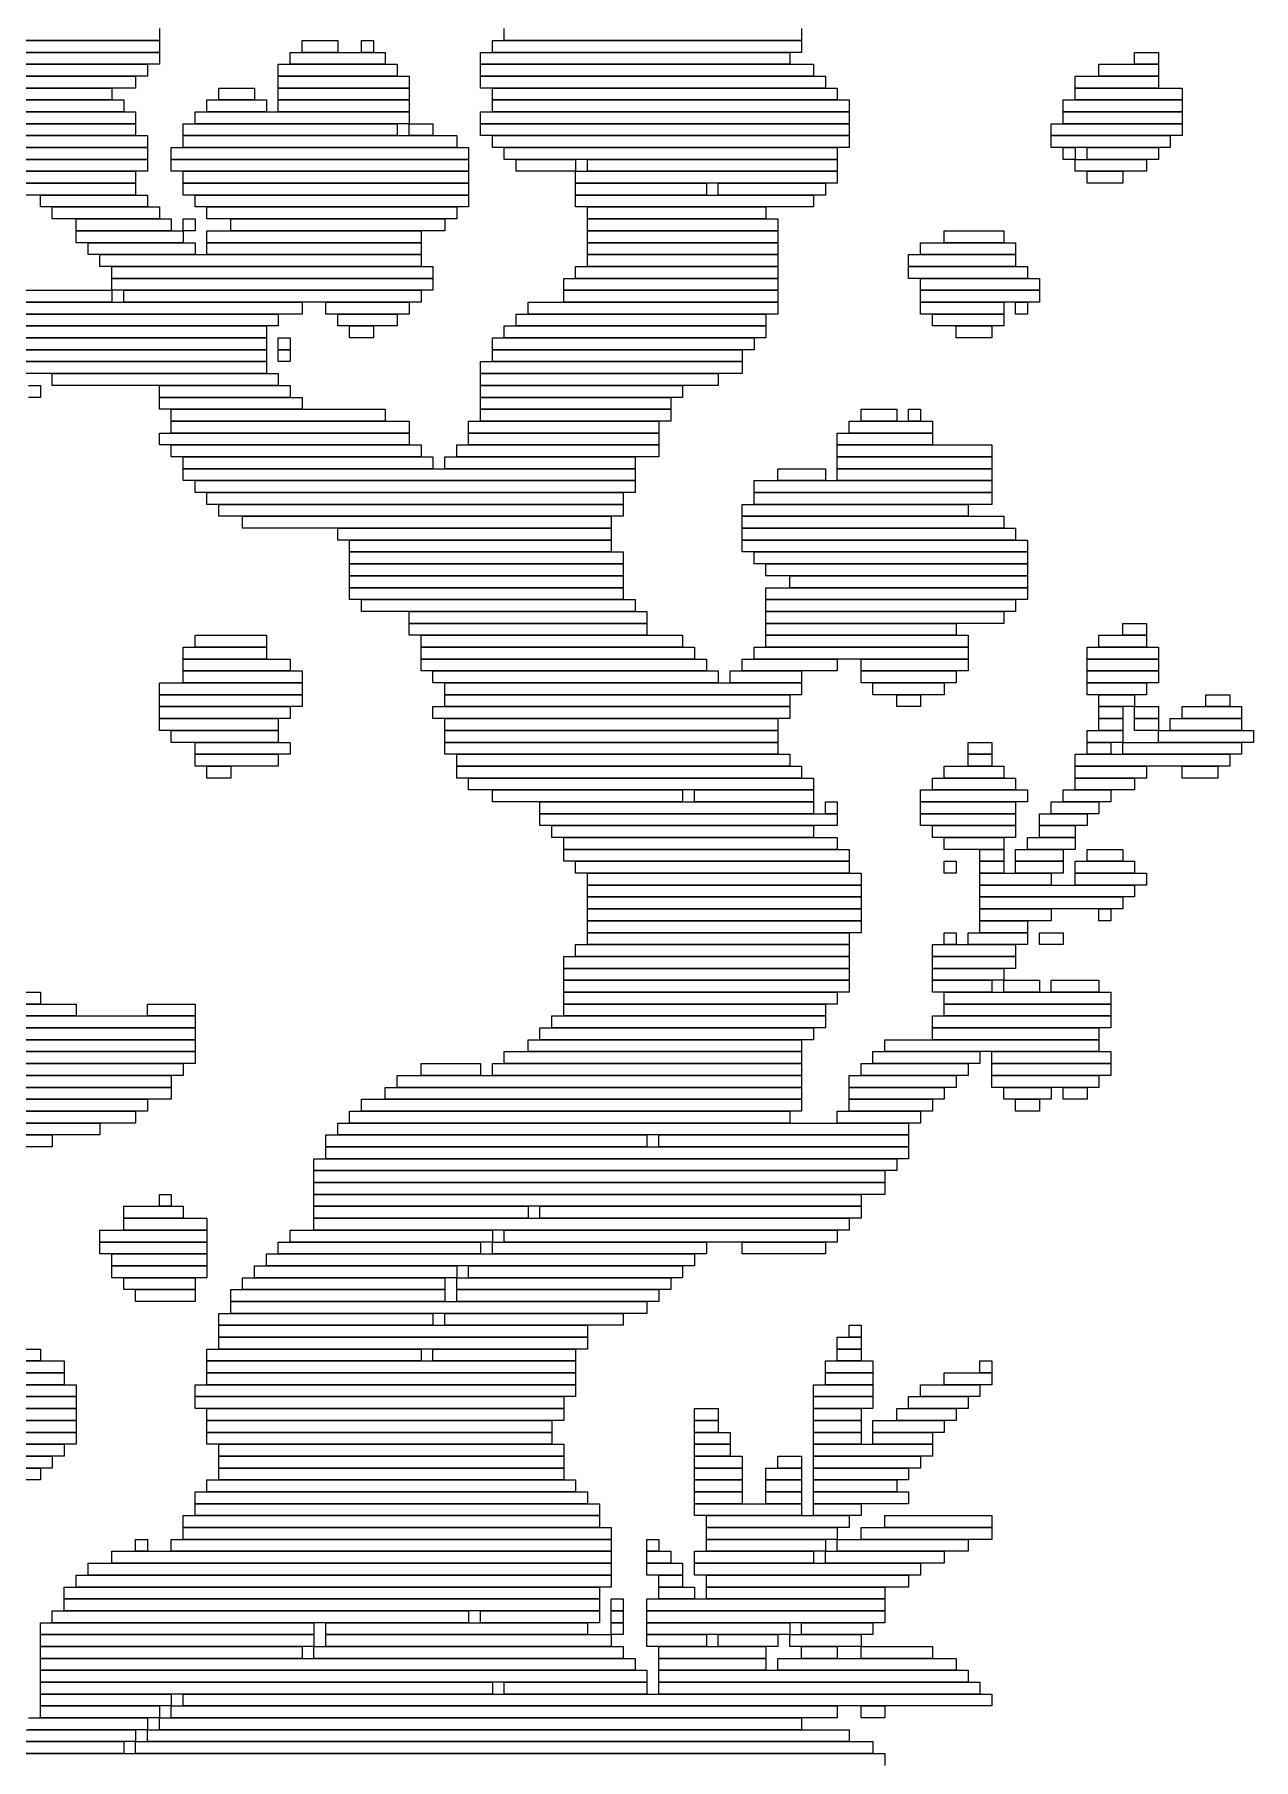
# Model space of a CAD drawing. Extents: x 39 to 985, y 65 to 958.
# Drawn here: x 882.5 to 985, y 657.5 to 802.5 of the extents above; entities that cross this region are included whole.
import ezdxf

# ---------------------------------------------------------------- set-up
doc = ezdxf.new("R2010")
doc.units = 0

msp = doc.modelspace()

# ---------------------------------------------------------------- linework, layer by layer
for p, q in [((866, 802), (893, 802)), ((893, 802), (870, 802)), ((893, 803), (893, 802)), ((893, 802), (893, 801)), ((905, 802), (908, 802)), ((905, 801), (905, 802)), ((908, 802), (908, 801)), ((910, 802), (911, 802)), ((910, 801), (910, 802)), ((911, 802), (911, 801)), ((921, 802), (947, 802)), ((921, 801), (921, 802)), ((922, 802), (922, 803)), ((947, 802), (922, 802)), ((947, 803), (947, 802)), ((947, 802), (947, 801)), ((864, 801), (893, 801)), ((893, 801), (866, 801)), ((893, 801), (893, 800)), ((904, 801), (912, 801)), ((904, 800), (904, 801)), ((908, 801), (905, 801)), ((911, 801), (910, 801)), ((912, 801), (912, 800)), ((920, 801), (946, 801)), ((920, 800), (920, 801)), ((947, 801), (921, 801)), ((946, 801), (946, 800)), ((975, 801), (977, 801)), ((975, 800), (975, 801)), ((977, 801), (977, 800)), ((863, 800), (892, 800)), ((892, 799), (863, 799)), ((863, 799), (891, 799)), ((893, 800), (864, 800)), ((891, 799), (891, 798)), ((892, 800), (892, 799)), ((903, 800), (913, 800)), ((903, 799), (903, 800)), ((913, 799), (903, 799)), ((903, 799), (914, 799)), ((903, 798), (903, 799)), ((912, 800), (904, 800)), ((913, 800), (913, 799)), ((914, 799), (914, 798)), ((946, 800), (920, 800)), ((920, 800), (948, 800)), ((920, 799), (920, 800)), ((948, 799), (920, 799)), ((920, 799), (949, 799)), ((920, 798), (920, 799)), ((948, 800), (948, 799)), ((949, 799), (949, 798)), ((970, 799), (977, 799)), ((970, 798), (970, 799)), ((972, 800), (977, 800)), ((972, 799), (972, 800)), ((977, 799), (972, 799)), ((977, 800), (975, 800)), ((977, 800), (977, 799)), ((977, 799), (977, 798)), ((891, 798), (863, 798)), ((863, 798), (889, 798)), ((889, 798), (889, 797)), ((898, 798), (901, 798)), ((898, 797), (898, 798)), ((901, 798), (901, 797)), ((914, 798), (903, 798)), ((903, 798), (914, 798)), ((903, 797), (903, 798)), ((914, 798), (914, 797)), ((949, 798), (920, 798)), ((921, 798), (950, 798)), ((921, 797), (921, 798)), ((950, 798), (950, 797)), ((977, 798), (970, 798)), ((970, 798), (979, 798)), ((970, 797), (970, 798)), ((979, 798), (979, 797)), ((889, 797), (863, 797)), ((863, 797), (890, 797)), ((890, 797), (890, 796)), ((897, 797), (902, 797)), ((897, 796), (897, 797)), ((901, 797), (898, 797)), ((902, 797), (902, 796)), ((914, 797), (903, 797)), ((903, 797), (914, 797)), ((903, 796), (903, 797)), ((914, 797), (914, 796)), ((950, 797), (921, 797)), ((921, 797), (951, 797)), ((921, 796), (921, 797)), ((951, 797), (951, 796)), ((969, 797), (979, 797)), ((969, 796), (969, 797)), ((979, 797), (970, 797)), ((979, 797), (979, 796)), ((890, 796), (863, 796)), ((863, 796), (891, 796)), ((891, 795), (863, 795)), ((863, 795), (891, 795)), ((891, 796), (891, 795)), ((891, 795), (891, 794)), ((895, 795), (913, 795)), ((895, 794), (895, 795)), ((896, 796), (914, 796)), ((896, 795), (896, 796)), ((914, 795), (896, 795)), ((902, 796), (897, 796)), ((914, 796), (903, 796)), ((913, 795), (913, 794)), ((914, 796), (914, 795)), ((914, 795), (916, 795)), ((914, 794), (914, 795)), ((916, 795), (916, 794)), ((920, 796), (951, 796)), ((920, 795), (920, 796)), ((951, 795), (920, 795)), ((920, 795), (951, 795)), ((920, 794), (920, 795)), ((951, 796), (921, 796)), ((951, 796), (951, 795)), ((951, 795), (951, 794)), ((968, 795), (979, 795)), ((968, 794), (968, 795)), ((979, 796), (969, 796)), ((969, 796), (979, 796)), ((969, 795), (969, 796)), ((979, 795), (969, 795)), ((979, 796), (979, 795)), ((979, 795), (979, 794)), ((862, 794), (892, 794)), ((891, 794), (863, 794)), ((892, 794), (892, 793)), ((913, 794), (895, 794)), ((895, 794), (918, 794)), ((895, 793), (895, 794)), ((916, 794), (914, 794)), ((918, 794), (918, 793)), ((951, 794), (920, 794)), ((921, 794), (951, 794)), ((921, 793), (921, 794)), ((951, 794), (951, 793)), ((979, 794), (968, 794)), ((968, 794), (978, 794)), ((968, 793), (968, 794)), ((978, 794), (978, 793)), ((892, 793), (862, 793)), ((863, 793), (892, 793)), ((892, 792), (863, 792)), ((864, 792), (892, 792)), ((892, 793), (892, 792)), ((892, 792), (892, 791)), ((894, 793), (919, 793)), ((894, 792), (894, 793)), ((919, 792), (894, 792)), ((894, 792), (919, 792)), ((894, 791), (894, 792)), ((918, 793), (895, 793)), ((919, 793), (919, 792)), ((919, 792), (919, 791)), ((951, 793), (921, 793)), ((922, 793), (950, 793)), ((922, 792), (922, 793)), ((950, 792), (922, 792)), ((923, 792), (928, 792)), ((923, 791), (923, 792)), ((928, 792), (928, 791)), ((929, 792), (950, 792)), ((929, 791), (929, 792)), ((950, 793), (950, 792)), ((950, 792), (950, 791)), ((978, 793), (968, 793)), ((969, 793), (970, 793)), ((969, 792), (969, 793)), ((970, 792), (969, 792)), ((970, 793), (970, 792)), ((970, 792), (976, 792)), ((970, 791), (970, 792)), ((971, 793), (977, 793)), ((971, 792), (971, 793)), ((977, 792), (971, 792)), ((976, 792), (976, 791)), ((977, 793), (977, 792)), ((892, 791), (864, 791)), ((872, 791), (891, 791)), ((891, 791), (891, 790)), ((919, 791), (894, 791)), ((895, 791), (919, 791)), ((895, 790), (895, 791)), ((919, 791), (919, 790)), ((928, 791), (923, 791)), ((928, 791), (950, 791)), ((928, 790), (928, 791)), ((950, 791), (929, 791)), ((950, 791), (950, 790)), ((976, 791), (970, 791)), ((971, 791), (974, 791)), ((971, 790), (971, 791)), ((974, 791), (974, 790)), ((871, 790), (891, 790)), ((891, 789), (871, 789)), ((891, 790), (872, 790)), ((883, 789), (892, 789)), ((883, 788), (883, 789)), ((891, 790), (891, 789)), ((892, 789), (892, 788)), ((919, 790), (895, 790)), ((895, 790), (919, 790)), ((895, 789), (895, 790)), ((919, 789), (895, 789)), ((896, 789), (919, 789)), ((896, 788), (896, 789)), ((919, 790), (919, 789)), ((919, 789), (919, 788)), ((950, 790), (928, 790)), ((928, 790), (939, 790)), ((928, 789), (928, 790)), ((939, 789), (928, 789)), ((928, 789), (948, 789)), ((928, 788), (928, 789)), ((939, 790), (939, 789)), ((940, 790), (949, 790)), ((940, 789), (940, 790)), ((949, 789), (940, 789)), ((948, 789), (948, 788)), ((949, 790), (949, 789)), ((974, 790), (971, 790)), ((892, 788), (883, 788)), ((884, 788), (893, 788)), ((884, 787), (884, 788)), ((893, 788), (893, 787)), ((919, 788), (896, 788)), ((897, 788), (918, 788)), ((897, 787), (897, 788)), ((918, 788), (918, 787)), ((948, 788), (928, 788)), ((929, 788), (944, 788)), ((929, 787), (929, 788)), ((944, 788), (944, 787)), ((893, 787), (884, 787)), ((886, 787), (894, 787)), ((886, 786), (886, 787)), ((894, 786), (886, 786)), ((886, 786), (895, 786)), ((886, 785), (886, 786)), ((894, 787), (894, 786)), ((895, 787), (896, 787)), ((895, 786), (895, 787)), ((896, 786), (895, 786)), ((895, 786), (895, 785)), ((896, 787), (896, 786)), ((918, 787), (897, 787)), ((897, 786), (915, 786)), ((897, 785), (897, 786)), ((899, 787), (917, 787)), ((899, 786), (899, 787)), ((917, 786), (899, 786)), ((915, 786), (915, 785)), ((917, 787), (917, 786)), ((944, 787), (929, 787)), ((929, 787), (945, 787)), ((929, 786), (929, 787)), ((945, 786), (929, 786)), ((929, 786), (945, 786)), ((929, 785), (929, 786)), ((945, 787), (945, 786)), ((945, 786), (945, 785)), ((959, 786), (964, 786)), ((959, 785), (959, 786)), ((964, 786), (964, 785)), ((895, 785), (886, 785)), ((887, 785), (896, 785)), ((887, 784), (887, 785)), ((896, 785), (896, 784)), ((915, 785), (897, 785)), ((897, 785), (915, 785)), ((897, 784), (897, 785)), ((915, 785), (915, 784)), ((945, 785), (929, 785)), ((929, 785), (945, 785)), ((929, 784), (929, 785)), ((945, 785), (945, 784)), ((957, 785), (965, 785)), ((957, 784), (957, 785)), ((964, 785), (959, 785)), ((965, 785), (965, 784)), ((896, 784), (887, 784)), ((888, 784), (915, 784)), ((888, 783), (888, 784)), ((915, 783), (888, 783)), ((889, 783), (916, 783)), ((889, 782), (889, 783)), ((915, 784), (897, 784)), ((915, 784), (915, 783)), ((916, 783), (916, 782)), ((928, 783), (945, 783)), ((928, 782), (928, 783)), ((945, 784), (929, 784)), ((929, 784), (945, 784)), ((929, 783), (929, 784)), ((945, 783), (929, 783)), ((945, 784), (945, 783)), ((945, 783), (945, 782)), ((956, 784), (965, 784)), ((956, 783), (956, 784)), ((965, 783), (956, 783)), ((956, 783), (966, 783)), ((956, 782), (956, 783)), ((965, 784), (957, 784)), ((965, 784), (965, 783)), ((966, 783), (966, 782)), ((916, 782), (889, 782)), ((889, 782), (916, 782)), ((889, 781), (889, 782)), ((916, 782), (916, 781)), ((927, 782), (945, 782)), ((927, 781), (927, 782)), ((945, 782), (928, 782)), ((945, 782), (945, 781)), ((966, 782), (956, 782)), ((957, 782), (967, 782)), ((957, 781), (957, 782)), ((967, 782), (967, 781)), ((881, 781), (889, 781)), ((916, 781), (889, 781)), ((889, 781), (889, 780)), ((890, 781), (915, 781)), ((890, 780), (890, 781)), ((915, 781), (915, 780)), ((945, 781), (927, 781)), ((927, 781), (945, 781)), ((927, 780), (927, 781)), ((945, 781), (945, 780)), ((967, 781), (957, 781)), ((957, 781), (967, 781)), ((957, 780), (957, 781)), ((967, 781), (967, 780)), ((868, 779), (903, 779)), ((880, 780), (905, 780)), ((905, 779), (880, 779)), ((889, 780), (881, 780)), ((915, 780), (890, 780)), ((903, 779), (903, 778)), ((905, 780), (905, 779)), ((907, 780), (914, 780)), ((907, 779), (907, 780)), ((914, 779), (907, 779)), ((908, 779), (913, 779)), ((908, 778), (908, 779)), ((913, 779), (913, 778)), ((914, 780), (914, 779)), ((923, 779), (944, 779)), ((923, 778), (923, 779)), ((924, 780), (945, 780)), ((924, 779), (924, 780)), ((945, 779), (924, 779)), ((945, 780), (927, 780)), ((944, 779), (944, 778)), ((945, 780), (945, 779)), ((967, 780), (957, 780)), ((957, 780), (964, 780)), ((957, 779), (957, 780)), ((964, 779), (957, 779)), ((958, 779), (964, 779)), ((958, 778), (958, 779)), ((964, 780), (964, 779)), ((964, 779), (964, 778)), ((965, 780), (966, 780)), ((965, 779), (965, 780)), ((966, 779), (965, 779)), ((966, 780), (966, 779)), ((903, 778), (868, 778)), ((868, 778), (902, 778)), ((902, 778), (902, 777)), ((913, 778), (908, 778)), ((909, 778), (911, 778)), ((909, 777), (909, 778)), ((911, 778), (911, 777)), ((922, 778), (944, 778)), ((922, 777), (922, 778)), ((944, 778), (923, 778)), ((944, 778), (944, 777)), ((964, 778), (958, 778)), ((960, 778), (963, 778)), ((960, 777), (960, 778)), ((963, 778), (963, 777)), ((832, 776), (902, 776)), ((902, 777), (868, 777)), ((869, 777), (902, 777)), ((902, 776), (869, 776)), ((902, 777), (902, 776)), ((902, 776), (902, 775)), ((903, 777), (904, 777)), ((903, 776), (903, 777)), ((904, 776), (903, 776)), ((903, 776), (904, 776)), ((903, 775), (903, 776)), ((904, 777), (904, 776)), ((904, 776), (904, 775)), ((911, 777), (909, 777)), ((921, 777), (943, 777)), ((921, 776), (921, 777)), ((943, 776), (921, 776)), ((921, 776), (942, 776)), ((921, 775), (921, 776)), ((944, 777), (922, 777)), ((942, 776), (942, 775)), ((943, 777), (943, 776)), ((963, 777), (960, 777)), ((902, 775), (832, 775)), ((857, 775), (902, 775)), ((902, 775), (902, 774)), ((904, 775), (903, 775)), ((920, 775), (942, 775)), ((920, 774), (920, 775)), ((942, 775), (921, 775)), ((942, 775), (942, 774)), ((902, 774), (857, 774)), ((882, 773), (883, 773)), ((883, 773), (883, 772)), ((884, 774), (903, 774)), ((884, 773), (884, 774)), ((903, 773), (884, 773)), ((893, 773), (904, 773)), ((893, 772), (893, 773)), ((903, 774), (903, 773)), ((904, 773), (904, 772)), ((942, 774), (920, 774)), ((920, 774), (940, 774)), ((920, 773), (920, 774)), ((940, 773), (920, 773)), ((920, 773), (937, 773)), ((920, 772), (920, 773)), ((937, 773), (937, 772)), ((940, 774), (940, 773)), ((883, 772), (882, 772)), ((904, 772), (893, 772)), ((893, 772), (905, 772)), ((893, 771), (893, 772)), ((905, 772), (905, 771)), ((937, 772), (920, 772)), ((920, 772), (936, 772)), ((920, 771), (920, 772)), ((936, 772), (936, 771)), ((905, 771), (893, 771)), ((894, 771), (912, 771)), ((894, 770), (894, 771)), ((912, 770), (894, 770)), ((894, 770), (914, 770)), ((894, 769), (894, 770)), ((912, 771), (912, 770)), ((914, 770), (914, 769)), ((919, 770), (935, 770)), ((919, 769), (919, 770)), ((936, 771), (920, 771)), ((920, 771), (936, 771)), ((920, 770), (920, 771)), ((936, 770), (920, 770)), ((935, 770), (935, 769)), ((936, 771), (936, 770)), ((951, 770), (958, 770)), ((951, 769), (951, 770)), ((952, 771), (955, 771)), ((952, 770), (952, 771)), ((955, 770), (952, 770)), ((955, 771), (955, 770)), ((956, 771), (957, 771)), ((956, 770), (956, 771)), ((957, 770), (956, 770)), ((957, 771), (957, 770)), ((958, 770), (958, 769)), ((893, 769), (914, 769)), ((893, 768), (893, 769)), ((914, 769), (894, 769)), ((914, 769), (914, 768)), ((935, 769), (919, 769)), ((919, 769), (935, 769)), ((919, 768), (919, 769)), ((935, 769), (935, 768)), ((950, 769), (958, 769)), ((950, 768), (950, 769)), ((958, 769), (951, 769)), ((958, 769), (958, 768)), ((914, 768), (893, 768)), ((894, 768), (915, 768)), ((894, 767), (894, 768)), ((915, 768), (915, 767)), ((918, 768), (935, 768)), ((918, 767), (918, 768)), ((935, 768), (919, 768)), ((935, 768), (935, 767)), ((958, 768), (950, 768)), ((950, 768), (963, 768)), ((950, 767), (950, 768)), ((963, 768), (963, 767)), ((915, 767), (894, 767)), ((895, 767), (916, 767)), ((895, 766), (895, 767)), ((916, 766), (895, 766)), ((895, 766), (933, 766)), ((895, 765), (895, 766)), ((916, 767), (916, 766)), ((917, 767), (933, 767)), ((917, 766), (917, 767)), ((933, 766), (917, 766)), ((935, 767), (918, 767)), ((933, 767), (933, 766)), ((933, 766), (933, 765)), ((945, 766), (949, 766)), ((945, 765), (945, 766)), ((949, 766), (949, 765)), ((963, 767), (950, 767)), ((950, 767), (963, 767)), ((950, 766), (950, 767)), ((963, 766), (950, 766)), ((950, 766), (963, 766)), ((950, 765), (950, 766)), ((963, 767), (963, 766)), ((963, 766), (963, 765)), ((933, 765), (895, 765)), ((896, 765), (933, 765)), ((896, 764), (896, 765)), ((933, 765), (933, 764)), ((943, 765), (963, 765)), ((943, 764), (943, 765)), ((949, 765), (945, 765)), ((963, 765), (950, 765)), ((963, 765), (963, 764)), ((933, 764), (896, 764)), ((897, 764), (932, 764)), ((897, 763), (897, 764)), ((932, 763), (897, 763)), ((898, 763), (932, 763)), ((898, 762), (898, 763)), ((932, 764), (932, 763)), ((932, 763), (932, 762)), ((942, 763), (961, 763)), ((942, 762), (942, 763)), ((963, 764), (943, 764)), ((943, 764), (963, 764)), ((943, 763), (943, 764)), ((963, 763), (943, 763)), ((961, 763), (961, 762)), ((963, 764), (963, 763)), ((932, 762), (898, 762)), ((900, 762), (931, 762)), ((900, 761), (900, 762)), ((931, 762), (931, 761)), ((961, 762), (942, 762)), ((942, 762), (964, 762)), ((942, 761), (942, 762)), ((964, 762), (964, 761)), ((931, 761), (900, 761)), ((908, 761), (931, 761)), ((908, 760), (908, 761)), ((931, 760), (908, 760)), ((909, 760), (931, 760)), ((909, 759), (909, 760)), ((931, 761), (931, 760)), ((931, 760), (931, 759)), ((964, 761), (942, 761)), ((942, 761), (965, 761)), ((942, 760), (942, 761)), ((965, 760), (942, 760)), ((942, 760), (966, 760)), ((942, 759), (942, 760)), ((965, 761), (965, 760)), ((966, 760), (966, 759)), ((931, 759), (909, 759)), ((909, 759), (932, 759)), ((909, 758), (909, 759)), ((932, 759), (932, 758)), ((966, 759), (942, 759)), ((943, 759), (966, 759)), ((943, 758), (943, 759)), ((966, 759), (966, 758)), ((932, 758), (909, 758)), ((909, 758), (932, 758)), ((909, 757), (909, 758)), ((932, 757), (909, 757)), ((909, 757), (932, 757)), ((909, 756), (909, 757)), ((932, 758), (932, 757)), ((932, 757), (932, 756)), ((966, 758), (943, 758)), ((944, 758), (966, 758)), ((944, 757), (944, 758)), ((966, 757), (944, 757)), ((946, 757), (966, 757)), ((946, 756), (946, 757)), ((966, 758), (966, 757)), ((966, 757), (966, 756)), ((932, 756), (909, 756)), ((909, 756), (932, 756)), ((909, 755), (909, 756)), ((932, 756), (932, 755)), ((944, 756), (966, 756)), ((944, 755), (944, 756)), ((966, 756), (946, 756)), ((966, 756), (966, 755)), ((932, 755), (909, 755)), ((910, 755), (933, 755)), ((910, 754), (910, 755)), ((933, 754), (910, 754)), ((914, 754), (934, 754)), ((914, 753), (914, 754)), ((933, 755), (933, 754)), ((934, 754), (934, 753)), ((966, 755), (944, 755)), ((944, 755), (965, 755)), ((944, 754), (944, 755)), ((965, 754), (944, 754)), ((944, 754), (964, 754)), ((944, 753), (944, 754)), ((964, 754), (964, 753)), ((965, 755), (965, 754)), ((934, 753), (914, 753)), ((914, 753), (934, 753)), ((914, 752), (914, 753)), ((934, 753), (934, 752)), ((964, 753), (944, 753)), ((944, 753), (960, 753)), ((944, 752), (944, 753)), ((960, 753), (960, 752)), ((974, 753), (976, 753)), ((974, 752), (974, 753)), ((976, 753), (976, 752)), ((896, 752), (902, 752)), ((896, 751), (896, 752)), ((902, 752), (902, 751)), ((934, 752), (914, 752)), ((915, 752), (937, 752)), ((915, 751), (915, 752)), ((937, 752), (937, 751)), ((960, 752), (944, 752)), ((944, 752), (961, 752)), ((944, 751), (944, 752)), ((961, 752), (961, 751)), ((972, 752), (976, 752)), ((972, 751), (972, 752)), ((976, 752), (974, 752)), ((976, 752), (976, 751)), ((895, 751), (902, 751)), ((895, 750), (895, 751)), ((902, 750), (895, 750)), ((895, 750), (904, 750)), ((895, 749), (895, 750)), ((902, 751), (896, 751)), ((902, 751), (902, 750)), ((904, 750), (904, 749)), ((937, 751), (915, 751)), ((915, 751), (938, 751)), ((915, 750), (915, 751)), ((938, 750), (915, 750)), ((915, 750), (939, 750)), ((915, 749), (915, 750)), ((938, 751), (938, 750)), ((939, 750), (939, 749)), ((942, 750), (950, 750)), ((942, 749), (942, 750)), ((943, 751), (961, 751)), ((943, 750), (943, 751)), ((961, 750), (943, 750)), ((961, 751), (944, 751)), ((950, 750), (950, 749)), ((952, 750), (961, 750)), ((952, 749), (952, 750)), ((961, 751), (961, 750)), ((961, 750), (961, 749)), ((971, 751), (977, 751)), ((971, 750), (971, 751)), ((977, 750), (971, 750)), ((971, 750), (977, 750)), ((971, 749), (971, 750)), ((976, 751), (972, 751)), ((977, 751), (977, 750)), ((977, 750), (977, 749)), ((904, 749), (895, 749)), ((895, 749), (905, 749)), ((895, 748), (895, 749)), ((905, 749), (905, 748)), ((939, 749), (915, 749)), ((916, 749), (940, 749)), ((916, 748), (916, 749)), ((940, 749), (940, 748)), ((941, 749), (947, 749)), ((941, 748), (941, 749)), ((950, 749), (942, 749)), ((947, 749), (947, 748)), ((961, 749), (952, 749)), ((952, 749), (960, 749)), ((952, 748), (952, 749)), ((960, 749), (960, 748)), ((977, 749), (971, 749)), ((971, 749), (977, 749)), ((971, 748), (971, 749)), ((977, 749), (977, 748)), ((893, 748), (905, 748)), ((893, 747), (893, 748)), ((905, 747), (893, 747)), ((893, 747), (905, 747)), ((893, 746), (893, 747)), ((905, 748), (895, 748)), ((905, 748), (905, 747)), ((905, 747), (905, 746)), ((940, 748), (916, 748)), ((917, 748), (947, 748)), ((917, 747), (917, 748)), ((947, 747), (917, 747)), ((917, 747), (946, 747)), ((917, 746), (917, 747)), ((947, 748), (941, 748)), ((946, 747), (946, 746)), ((947, 748), (947, 747)), ((960, 748), (952, 748)), ((953, 748), (959, 748)), ((953, 747), (953, 748)), ((959, 747), (953, 747)), ((955, 747), (957, 747)), ((955, 746), (955, 747)), ((957, 747), (957, 746)), ((959, 748), (959, 747)), ((977, 748), (971, 748)), ((971, 748), (976, 748)), ((971, 747), (971, 748)), ((976, 747), (971, 747)), ((972, 747), (975, 747)), ((972, 746), (972, 747)), ((975, 747), (975, 746)), ((976, 748), (976, 747)), ((981, 747), (983, 747)), ((981, 746), (981, 747)), ((983, 747), (983, 746)), ((905, 746), (893, 746)), ((893, 746), (904, 746)), ((893, 745), (893, 746)), ((904, 746), (904, 745)), ((916, 746), (946, 746)), ((916, 745), (916, 746)), ((946, 746), (917, 746)), ((946, 746), (946, 745)), ((957, 746), (955, 746)), ((975, 746), (972, 746)), ((972, 746), (974, 746)), ((972, 745), (972, 746)), ((974, 746), (974, 745)), ((975, 746), (977, 746)), ((975, 745), (975, 746)), ((977, 746), (977, 745)), ((979, 746), (984, 746)), ((979, 745), (979, 746)), ((983, 746), (981, 746)), ((984, 746), (984, 745)), ((904, 745), (893, 745)), ((893, 745), (903, 745)), ((893, 744), (893, 745)), ((903, 744), (893, 744)), ((894, 744), (903, 744)), ((894, 743), (894, 744)), ((903, 745), (903, 744)), ((903, 744), (903, 743)), ((946, 745), (916, 745)), ((917, 745), (945, 745)), ((917, 744), (917, 745)), ((945, 744), (917, 744)), ((917, 744), (945, 744)), ((917, 743), (917, 744)), ((945, 745), (945, 744)), ((945, 744), (945, 743)), ((971, 744), (974, 744)), ((971, 743), (971, 744)), ((974, 745), (972, 745)), ((972, 745), (974, 745)), ((972, 744), (972, 745)), ((974, 744), (972, 744)), ((974, 745), (974, 744)), ((974, 744), (974, 743)), ((977, 745), (975, 745)), ((975, 745), (977, 745)), ((975, 744), (975, 745)), ((977, 744), (975, 744)), ((977, 745), (977, 744)), ((977, 744), (985, 744)), ((977, 743), (977, 744)), ((978, 745), (984, 745)), ((978, 744), (978, 745)), ((984, 744), (978, 744)), ((984, 745), (979, 745)), ((984, 745), (984, 744)), ((985, 744), (985, 743)), ((903, 743), (894, 743)), ((896, 743), (904, 743)), ((896, 742), (896, 743)), ((904, 743), (904, 742)), ((945, 743), (917, 743)), ((917, 743), (945, 743)), ((917, 742), (917, 743)), ((945, 743), (945, 742)), ((961, 743), (963, 743)), ((961, 742), (961, 743)), ((963, 743), (963, 742)), ((974, 743), (971, 743)), ((971, 743), (973, 743)), ((971, 742), (971, 743)), ((973, 743), (973, 742)), ((974, 743), (984, 743)), ((974, 742), (974, 743)), ((985, 743), (977, 743)), ((984, 743), (984, 742)), ((904, 742), (896, 742)), ((896, 742), (903, 742)), ((896, 741), (896, 742)), ((903, 741), (896, 741)), ((897, 741), (899, 741)), ((897, 740), (897, 741)), ((899, 741), (899, 740)), ((903, 742), (903, 741)), ((945, 742), (917, 742)), ((918, 742), (946, 742)), ((918, 741), (918, 742)), ((946, 741), (918, 741)), ((918, 741), (947, 741)), ((918, 740), (918, 741)), ((946, 742), (946, 741)), ((947, 741), (947, 740)), ((959, 741), (964, 741)), ((959, 740), (959, 741)), ((963, 742), (961, 742)), ((961, 742), (963, 742)), ((961, 741), (961, 742)), ((963, 741), (961, 741)), ((963, 742), (963, 741)), ((964, 741), (964, 740)), ((970, 742), (983, 742)), ((970, 741), (970, 742)), ((983, 741), (970, 741)), ((970, 741), (976, 741)), ((970, 740), (970, 741)), ((973, 742), (971, 742)), ((984, 742), (974, 742)), ((976, 741), (976, 740)), ((979, 741), (982, 741)), ((979, 740), (979, 741)), ((982, 741), (982, 740)), ((983, 742), (983, 741)), ((899, 740), (897, 740)), ((947, 740), (918, 740)), ((919, 740), (948, 740)), ((919, 739), (919, 740)), ((948, 740), (948, 739)), ((958, 740), (965, 740)), ((958, 739), (958, 740)), ((964, 740), (959, 740)), ((965, 740), (965, 739)), ((976, 740), (970, 740)), ((970, 740), (975, 740)), ((970, 739), (970, 740)), ((975, 740), (975, 739)), ((982, 740), (979, 740)), ((948, 739), (919, 739)), ((921, 739), (937, 739)), ((921, 738), (921, 739)), ((937, 739), (937, 738)), ((938, 739), (948, 739)), ((938, 738), (938, 739)), ((948, 739), (948, 738)), ((957, 739), (966, 739)), ((957, 738), (957, 739)), ((965, 739), (958, 739)), ((966, 739), (966, 738)), ((969, 739), (973, 739)), ((969, 738), (969, 739)), ((975, 739), (970, 739)), ((973, 739), (973, 738)), ((937, 738), (921, 738)), ((925, 738), (948, 738)), ((925, 737), (925, 738)), ((948, 737), (925, 737)), ((925, 737), (950, 737)), ((925, 736), (925, 737)), ((948, 738), (938, 738)), ((948, 738), (948, 737)), ((949, 738), (950, 738)), ((949, 737), (949, 738)), ((950, 737), (949, 737)), ((950, 738), (950, 737)), ((950, 737), (950, 736)), ((966, 738), (957, 738)), ((957, 738), (965, 738)), ((957, 737), (957, 738)), ((965, 737), (957, 737)), ((957, 737), (965, 737)), ((957, 736), (957, 737)), ((965, 738), (965, 737)), ((965, 737), (965, 736)), ((967, 737), (971, 737)), ((967, 736), (967, 737)), ((968, 738), (972, 738)), ((968, 737), (968, 738)), ((972, 737), (968, 737)), ((973, 738), (969, 738)), ((971, 737), (971, 736)), ((972, 738), (972, 737)), ((950, 736), (925, 736)), ((926, 736), (948, 736)), ((926, 735), (926, 736)), ((948, 736), (948, 735)), ((965, 736), (957, 736)), ((958, 736), (965, 736)), ((958, 735), (958, 736)), ((965, 736), (965, 735)), ((971, 736), (967, 736)), ((967, 736), (970, 736)), ((967, 735), (967, 736)), ((970, 736), (970, 735)), ((948, 735), (926, 735)), ((927, 735), (950, 735)), ((927, 734), (927, 735)), ((950, 734), (927, 734)), ((927, 734), (951, 734)), ((927, 733), (927, 734)), ((950, 735), (950, 734)), ((951, 734), (951, 733)), ((965, 735), (958, 735)), ((959, 735), (964, 735)), ((959, 734), (959, 735)), ((964, 734), (959, 734)), ((962, 734), (964, 734)), ((962, 733), (962, 734)), ((964, 735), (964, 734)), ((964, 734), (964, 733)), ((965, 734), (969, 734)), ((965, 733), (965, 734)), ((966, 735), (970, 735)), ((966, 734), (966, 735)), ((970, 734), (966, 734)), ((970, 735), (967, 735)), ((969, 734), (969, 733)), ((970, 735), (970, 734)), ((971, 734), (974, 734)), ((971, 733), (971, 734)), ((974, 734), (974, 733)), ((951, 733), (927, 733)), ((928, 733), (951, 733)), ((928, 732), (928, 733)), ((951, 733), (951, 732)), ((959, 733), (960, 733)), ((959, 732), (959, 733)), ((960, 733), (960, 732)), ((964, 733), (962, 733)), ((962, 733), (964, 733)), ((962, 732), (962, 733)), ((964, 733), (964, 732)), ((969, 733), (965, 733)), ((965, 733), (969, 733)), ((965, 732), (965, 733)), ((969, 733), (969, 732)), ((970, 733), (975, 733)), ((970, 732), (970, 733)), ((974, 733), (971, 733)), ((975, 733), (975, 732)), ((951, 732), (928, 732)), ((929, 732), (952, 732)), ((929, 731), (929, 732)), ((952, 731), (929, 731)), ((929, 731), (952, 731)), ((929, 730), (929, 731)), ((952, 732), (952, 731)), ((952, 731), (952, 730)), ((960, 732), (959, 732)), ((964, 732), (962, 732)), ((962, 732), (968, 732)), ((962, 731), (962, 732)), ((968, 731), (962, 731)), ((962, 731), (975, 731)), ((962, 730), (962, 731)), ((969, 732), (965, 732)), ((968, 732), (968, 731)), ((975, 732), (970, 732)), ((970, 732), (976, 732)), ((970, 731), (970, 732)), ((976, 731), (970, 731)), ((975, 731), (975, 730)), ((976, 732), (976, 731)), ((952, 730), (929, 730)), ((929, 730), (952, 730)), ((929, 729), (929, 730)), ((952, 730), (952, 729)), ((975, 730), (962, 730)), ((962, 730), (974, 730)), ((962, 729), (962, 730)), ((974, 730), (974, 729)), ((952, 729), (929, 729)), ((929, 729), (952, 729)), ((929, 728), (929, 729)), ((952, 728), (929, 728)), ((929, 728), (952, 728)), ((929, 727), (929, 728)), ((952, 729), (952, 728)), ((952, 728), (952, 727)), ((974, 729), (962, 729)), ((962, 729), (968, 729)), ((962, 728), (962, 729)), ((968, 728), (962, 728)), ((962, 728), (966, 728)), ((962, 727), (962, 728)), ((966, 728), (966, 727)), ((968, 729), (968, 728)), ((972, 729), (973, 729)), ((972, 728), (972, 729)), ((973, 728), (972, 728)), ((973, 729), (973, 728)), ((952, 727), (929, 727)), ((929, 727), (951, 727)), ((929, 726), (929, 727)), ((951, 727), (951, 726)), ((959, 727), (960, 727)), ((959, 726), (959, 727)), ((960, 727), (960, 726)), ((961, 727), (966, 727)), ((961, 726), (961, 727)), ((966, 727), (962, 727)), ((966, 727), (966, 726)), ((967, 727), (969, 727)), ((967, 726), (967, 727)), ((969, 727), (969, 726)), ((927, 725), (951, 725)), ((927, 724), (927, 725)), ((928, 726), (951, 726)), ((928, 725), (928, 726)), ((951, 725), (928, 725)), ((951, 726), (929, 726)), ((951, 726), (951, 725)), ((951, 725), (951, 724)), ((958, 726), (965, 726)), ((958, 725), (958, 726)), ((965, 725), (958, 725)), ((958, 725), (965, 725)), ((958, 724), (958, 725)), ((960, 726), (959, 726)), ((966, 726), (961, 726)), ((965, 726), (965, 725)), ((965, 725), (965, 724)), ((969, 726), (967, 726)), ((951, 724), (927, 724)), ((927, 724), (951, 724)), ((927, 723), (927, 724)), ((951, 724), (951, 723)), ((965, 724), (958, 724)), ((958, 724), (964, 724)), ((958, 723), (958, 724)), ((964, 724), (964, 723)), ((951, 723), (927, 723)), ((927, 723), (951, 723)), ((927, 722), (927, 723)), ((951, 723), (951, 722)), ((964, 723), (958, 723)), ((958, 723), (963, 723)), ((958, 722), (958, 723)), ((963, 723), (963, 722)), ((964, 723), (967, 723)), ((964, 722), (964, 723)), ((967, 723), (967, 722)), ((968, 723), (972, 723)), ((968, 722), (968, 723)), ((972, 723), (972, 722)), ((844, 721), (886, 721)), ((846, 722), (883, 722)), ((883, 721), (846, 721)), ((883, 722), (883, 721)), ((886, 721), (886, 720)), ((892, 721), (896, 721)), ((892, 720), (892, 721)), ((896, 721), (896, 720)), ((951, 722), (927, 722)), ((927, 722), (950, 722)), ((927, 721), (927, 722)), ((950, 721), (927, 721)), ((927, 721), (949, 721)), ((927, 720), (927, 721)), ((949, 721), (949, 720)), ((950, 722), (950, 721)), ((963, 722), (958, 722)), ((959, 722), (973, 722)), ((959, 721), (959, 722)), ((973, 721), (959, 721)), ((959, 721), (973, 721)), ((959, 720), (959, 721)), ((967, 722), (964, 722)), ((972, 722), (968, 722)), ((973, 722), (973, 721)), ((973, 721), (973, 720)), ((839, 720), (896, 720)), ((886, 720), (844, 720)), ((896, 720), (892, 720)), ((896, 720), (896, 719)), ((926, 720), (949, 720)), ((926, 719), (926, 720)), ((949, 720), (927, 720)), ((949, 720), (949, 719)), ((958, 720), (973, 720)), ((958, 719), (958, 720)), ((973, 720), (959, 720)), ((973, 720), (973, 719)), ((832, 719), (896, 719)), ((896, 718), (832, 718)), ((833, 718), (896, 718)), ((896, 719), (839, 719)), ((896, 719), (896, 718)), ((896, 718), (896, 717)), ((924, 718), (947, 718)), ((924, 717), (924, 718)), ((925, 719), (948, 719)), ((925, 718), (925, 719)), ((948, 718), (925, 718)), ((949, 719), (926, 719)), ((947, 718), (947, 717)), ((948, 719), (948, 718)), ((954, 718), (972, 718)), ((954, 717), (954, 718)), ((973, 719), (958, 719)), ((958, 719), (972, 719)), ((958, 718), (958, 719)), ((972, 718), (958, 718)), ((972, 719), (972, 718)), ((972, 718), (972, 717)), ((896, 717), (833, 717)), ((833, 717), (896, 717)), ((896, 717), (896, 716)), ((922, 717), (947, 717)), ((922, 716), (922, 717)), ((947, 717), (924, 717)), ((947, 717), (947, 716)), ((953, 717), (962, 717)), ((953, 716), (953, 717)), ((972, 717), (954, 717)), ((962, 717), (962, 716)), ((963, 717), (973, 717)), ((963, 716), (963, 717)), ((973, 717), (973, 716)), ((896, 716), (833, 716)), ((833, 716), (895, 716)), ((895, 715), (833, 715)), ((834, 715), (894, 715)), ((894, 715), (894, 714)), ((895, 716), (895, 715)), ((913, 715), (947, 715)), ((913, 714), (913, 715)), ((915, 716), (920, 716)), ((915, 715), (915, 716)), ((920, 715), (915, 715)), ((920, 716), (920, 715)), ((921, 716), (947, 716)), ((921, 715), (921, 716)), ((947, 715), (921, 715)), ((947, 716), (922, 716)), ((947, 716), (947, 715)), ((947, 715), (947, 714)), ((951, 715), (960, 715)), ((951, 714), (951, 715)), ((952, 716), (961, 716)), ((952, 715), (952, 716)), ((961, 715), (952, 715)), ((962, 716), (953, 716)), ((960, 715), (960, 714)), ((961, 716), (961, 715)), ((973, 716), (963, 716)), ((963, 716), (973, 716)), ((963, 715), (963, 716)), ((973, 715), (963, 715)), ((963, 715), (972, 715)), ((963, 714), (963, 715)), ((972, 715), (972, 714)), ((973, 716), (973, 715)), ((894, 714), (834, 714)), ((835, 714), (894, 714)), ((894, 714), (894, 713)), ((912, 714), (947, 714)), ((912, 713), (912, 714)), ((947, 714), (913, 714)), ((947, 714), (947, 713)), ((960, 714), (951, 714)), ((951, 714), (959, 714)), ((951, 713), (951, 714)), ((959, 714), (959, 713)), ((972, 714), (963, 714)), ((964, 714), (968, 714)), ((964, 713), (964, 714)), ((968, 714), (968, 713)), ((969, 714), (971, 714)), ((969, 713), (969, 714)), ((971, 714), (971, 713)), ((894, 713), (835, 713)), ((836, 713), (892, 713)), ((892, 712), (836, 712)), ((837, 712), (891, 712)), ((891, 712), (891, 711)), ((892, 713), (892, 712)), ((909, 712), (946, 712)), ((909, 711), (909, 712)), ((910, 713), (947, 713)), ((910, 712), (910, 713)), ((947, 712), (910, 712)), ((947, 713), (912, 713)), ((946, 712), (946, 711)), ((947, 713), (947, 712)), ((950, 712), (957, 712)), ((950, 711), (950, 712)), ((959, 713), (951, 713)), ((951, 713), (958, 713)), ((951, 712), (951, 713)), ((958, 712), (951, 712)), ((957, 712), (957, 711)), ((958, 713), (958, 712)), ((968, 713), (964, 713)), ((965, 713), (967, 713)), ((965, 712), (965, 713)), ((967, 712), (965, 712)), ((967, 713), (967, 712)), ((971, 713), (969, 713)), ((891, 711), (837, 711)), ((839, 711), (888, 711)), ((888, 711), (888, 710)), ((908, 711), (956, 711)), ((908, 710), (908, 711)), ((946, 711), (909, 711)), ((957, 711), (950, 711)), ((956, 711), (956, 710)), ((888, 710), (839, 710)), ((844, 710), (884, 710)), ((884, 710), (884, 709)), ((907, 710), (934, 710)), ((907, 709), (907, 710)), ((956, 710), (908, 710)), ((934, 710), (934, 709)), ((935, 710), (956, 710)), ((935, 709), (935, 710)), ((956, 710), (956, 709)), ((884, 709), (844, 709)), ((906, 708), (955, 708)), ((906, 707), (906, 708)), ((934, 709), (907, 709)), ((907, 709), (956, 709)), ((907, 708), (907, 709)), ((956, 708), (907, 708)), ((956, 709), (935, 709)), ((955, 708), (955, 707)), ((956, 709), (956, 708)), ((955, 707), (906, 707)), ((906, 707), (954, 707)), ((906, 706), (906, 707)), ((954, 707), (954, 706)), ((893, 705), (894, 705)), ((893, 704), (893, 705)), ((894, 705), (894, 704)), ((954, 706), (906, 706)), ((906, 706), (954, 706)), ((906, 705), (906, 706)), ((954, 705), (906, 705)), ((906, 705), (952, 705)), ((906, 704), (906, 705)), ((952, 705), (952, 704)), ((954, 706), (954, 705)), ((890, 704), (895, 704)), ((890, 703), (890, 704)), ((894, 704), (893, 704)), ((895, 704), (895, 703)), ((952, 704), (906, 704)), ((906, 704), (924, 704)), ((906, 703), (906, 704)), ((924, 704), (924, 703)), ((925, 704), (952, 704)), ((925, 703), (925, 704)), ((952, 704), (952, 703)), ((888, 702), (897, 702)), ((888, 701), (888, 702)), ((895, 703), (890, 703)), ((890, 703), (897, 703)), ((890, 702), (890, 703)), ((897, 702), (890, 702)), ((897, 703), (897, 702)), ((897, 702), (897, 701)), ((904, 702), (921, 702)), ((904, 701), (904, 702)), ((924, 703), (906, 703)), ((906, 703), (951, 703)), ((906, 702), (906, 703)), ((951, 702), (906, 702)), ((921, 702), (921, 701)), ((922, 702), (950, 702)), ((922, 701), (922, 702)), ((952, 703), (925, 703)), ((950, 702), (950, 701)), ((951, 703), (951, 702)), ((897, 701), (888, 701)), ((888, 701), (897, 701)), ((888, 700), (888, 701)), ((897, 701), (897, 700)), ((903, 701), (920, 701)), ((903, 700), (903, 701)), ((921, 701), (904, 701)), ((920, 701), (920, 700)), ((921, 701), (939, 701)), ((921, 700), (921, 701)), ((950, 701), (922, 701)), ((939, 701), (939, 700)), ((942, 701), (949, 701)), ((942, 700), (942, 701)), ((949, 701), (949, 700)), ((897, 700), (888, 700)), ((889, 700), (897, 700)), ((889, 699), (889, 700)), ((897, 699), (889, 699)), ((889, 699), (897, 699)), ((889, 698), (889, 699)), ((897, 700), (897, 699)), ((897, 699), (897, 698)), ((901, 699), (918, 699)), ((901, 698), (901, 699)), ((902, 700), (938, 700)), ((902, 699), (902, 700)), ((938, 699), (902, 699)), ((920, 700), (903, 700)), ((918, 699), (918, 698)), ((919, 699), (937, 699)), ((919, 698), (919, 699)), ((939, 700), (921, 700)), ((937, 699), (937, 698)), ((938, 700), (938, 699)), ((949, 700), (942, 700)), ((897, 698), (889, 698)), ((890, 698), (896, 698)), ((890, 697), (890, 698)), ((896, 698), (896, 697)), ((900, 698), (917, 698)), ((900, 697), (900, 698)), ((918, 698), (901, 698)), ((917, 698), (917, 697)), ((918, 698), (936, 698)), ((918, 697), (918, 698)), ((937, 698), (919, 698)), ((936, 698), (936, 697)), ((896, 697), (890, 697)), ((891, 697), (896, 697)), ((891, 696), (891, 697)), ((896, 696), (891, 696)), ((896, 697), (896, 696)), ((899, 697), (917, 697)), ((899, 696), (899, 697)), ((917, 696), (899, 696)), ((899, 696), (934, 696)), ((899, 695), (899, 696)), ((917, 697), (900, 697)), ((917, 697), (917, 696)), ((936, 697), (918, 697)), ((918, 697), (935, 697)), ((918, 696), (918, 697)), ((935, 696), (918, 696)), ((934, 696), (934, 695)), ((935, 697), (935, 696)), ((898, 695), (916, 695)), ((898, 694), (898, 695)), ((934, 695), (899, 695)), ((916, 695), (916, 694)), ((917, 695), (932, 695)), ((917, 694), (917, 695)), ((932, 695), (932, 694)), ((916, 694), (898, 694)), ((898, 694), (929, 694)), ((898, 693), (898, 694)), ((932, 694), (917, 694)), ((929, 694), (929, 693)), ((951, 694), (952, 694)), ((951, 693), (951, 694)), ((952, 694), (952, 693)), ((844, 692), (883, 692)), ((883, 692), (883, 691)), ((897, 692), (915, 692)), ((897, 691), (897, 692)), ((929, 693), (898, 693)), ((898, 693), (929, 693)), ((898, 692), (898, 693)), ((929, 692), (898, 692)), ((915, 692), (915, 691)), ((916, 692), (928, 692)), ((916, 691), (916, 692)), ((928, 692), (928, 691)), ((929, 693), (929, 692)), ((950, 693), (952, 693)), ((950, 692), (950, 693)), ((952, 692), (950, 692)), ((950, 692), (952, 692)), ((950, 691), (950, 692)), ((952, 693), (951, 693)), ((952, 693), (952, 692)), ((952, 692), (952, 691)), ((843, 691), (885, 691)), ((883, 691), (844, 691)), ((885, 691), (885, 690)), ((915, 691), (897, 691)), ((897, 691), (928, 691)), ((897, 690), (897, 691)), ((928, 691), (916, 691)), ((928, 691), (928, 690)), ((949, 691), (953, 691)), ((949, 690), (949, 691)), ((952, 691), (950, 691)), ((953, 691), (953, 690)), ((962, 691), (963, 691)), ((962, 690), (962, 691)), ((963, 691), (963, 690)), ((885, 690), (843, 690)), ((843, 690), (885, 690)), ((885, 689), (843, 689)), ((843, 689), (886, 689)), ((885, 690), (885, 689)), ((886, 689), (886, 688)), ((896, 689), (928, 689)), ((896, 688), (896, 689)), ((928, 690), (897, 690)), ((897, 690), (928, 690)), ((897, 689), (897, 690)), ((928, 689), (897, 689)), ((928, 690), (928, 689)), ((928, 689), (928, 688)), ((948, 689), (953, 689)), ((948, 688), (948, 689)), ((953, 690), (949, 690)), ((949, 690), (953, 690)), ((949, 689), (949, 690)), ((953, 689), (949, 689)), ((953, 690), (953, 689)), ((953, 689), (953, 688)), ((957, 689), (962, 689)), ((957, 688), (957, 689)), ((959, 690), (963, 690)), ((959, 689), (959, 690)), ((963, 689), (959, 689)), ((963, 690), (962, 690)), ((962, 689), (962, 688)), ((963, 690), (963, 689)), ((886, 688), (843, 688)), ((843, 688), (886, 688)), ((886, 688), (886, 687)), ((928, 688), (896, 688)), ((896, 688), (927, 688)), ((896, 687), (896, 688)), ((927, 688), (927, 687)), ((953, 688), (948, 688)), ((948, 688), (953, 688)), ((948, 687), (948, 688)), ((953, 688), (953, 687)), ((956, 688), (961, 688)), ((956, 687), (956, 688)), ((962, 688), (957, 688)), ((961, 688), (961, 687)), ((886, 687), (843, 687)), ((843, 687), (886, 687)), ((886, 686), (843, 686)), ((843, 686), (886, 686)), ((886, 687), (886, 686)), ((886, 686), (886, 685)), ((927, 687), (896, 687)), ((897, 687), (927, 687)), ((897, 686), (897, 687)), ((927, 686), (897, 686)), ((897, 686), (926, 686)), ((897, 685), (897, 686)), ((926, 686), (926, 685)), ((927, 687), (927, 686)), ((938, 687), (940, 687)), ((938, 686), (938, 687)), ((940, 686), (938, 686)), ((938, 686), (940, 686)), ((938, 685), (938, 686)), ((940, 687), (940, 686)), ((940, 686), (940, 685)), ((953, 687), (948, 687)), ((948, 687), (952, 687)), ((948, 686), (948, 687)), ((952, 686), (948, 686)), ((948, 686), (952, 686)), ((948, 685), (948, 686)), ((952, 687), (952, 686)), ((952, 686), (952, 685)), ((953, 686), (959, 686)), ((953, 685), (953, 686)), ((955, 687), (960, 687)), ((955, 686), (955, 687)), ((960, 686), (955, 686)), ((961, 687), (956, 687)), ((959, 686), (959, 685)), ((960, 687), (960, 686)), ((886, 685), (843, 685)), ((843, 685), (886, 685)), ((886, 685), (886, 684)), ((926, 685), (897, 685)), ((897, 685), (926, 685)), ((897, 684), (897, 685)), ((926, 685), (926, 684)), ((940, 685), (938, 685)), ((938, 685), (941, 685)), ((938, 684), (938, 685)), ((941, 685), (941, 684)), ((952, 685), (948, 685)), ((948, 685), (952, 685)), ((948, 684), (948, 685)), ((952, 685), (952, 684)), ((959, 685), (953, 685)), ((953, 685), (958, 685)), ((953, 684), (953, 685)), ((958, 685), (958, 684)), ((886, 684), (843, 684)), ((843, 684), (885, 684)), ((885, 683), (843, 683)), ((844, 683), (884, 683)), ((884, 683), (884, 682)), ((885, 684), (885, 683)), ((926, 684), (897, 684)), ((898, 684), (927, 684)), ((898, 683), (898, 684)), ((927, 683), (898, 683)), ((898, 683), (927, 683)), ((898, 682), (898, 683)), ((927, 684), (927, 683)), ((927, 683), (927, 682)), ((941, 684), (938, 684)), ((938, 684), (941, 684)), ((938, 683), (938, 684)), ((941, 683), (938, 683)), ((938, 683), (942, 683)), ((938, 682), (938, 683)), ((941, 684), (941, 683)), ((942, 683), (942, 682)), ((945, 683), (947, 683)), ((945, 682), (945, 683)), ((947, 683), (947, 682)), ((952, 684), (948, 684)), ((948, 684), (958, 684)), ((948, 683), (948, 684)), ((958, 683), (948, 683)), ((948, 683), (957, 683)), ((948, 682), (948, 683)), ((958, 684), (953, 684)), ((957, 683), (957, 682)), ((958, 684), (958, 683)), ((884, 682), (844, 682)), ((847, 682), (883, 682)), ((883, 682), (883, 681)), ((927, 682), (898, 682)), ((898, 682), (927, 682)), ((898, 681), (898, 682)), ((927, 682), (927, 681)), ((942, 682), (938, 682)), ((938, 682), (942, 682)), ((938, 681), (938, 682)), ((942, 682), (942, 681)), ((944, 682), (947, 682)), ((944, 681), (944, 682)), ((947, 682), (945, 682)), ((947, 682), (947, 681)), ((957, 682), (948, 682)), ((948, 682), (956, 682)), ((948, 681), (948, 682)), ((956, 682), (956, 681)), ((883, 681), (847, 681)), ((897, 681), (928, 681)), ((897, 680), (897, 681)), ((927, 681), (898, 681)), ((928, 681), (928, 680)), ((942, 681), (938, 681)), ((938, 681), (942, 681)), ((938, 680), (938, 681)), ((942, 681), (942, 680)), ((947, 681), (944, 681)), ((944, 681), (947, 681)), ((944, 680), (944, 681)), ((947, 681), (947, 680)), ((956, 681), (948, 681)), ((948, 681), (955, 681)), ((948, 680), (948, 681)), ((955, 681), (955, 680)), ((896, 680), (929, 680)), ((896, 679), (896, 680)), ((929, 679), (896, 679)), ((896, 679), (930, 679)), ((896, 678), (896, 679)), ((928, 680), (897, 680)), ((929, 680), (929, 679)), ((930, 679), (930, 678)), ((942, 680), (938, 680)), ((938, 680), (942, 680)), ((938, 679), (938, 680)), ((942, 679), (938, 679)), ((938, 679), (947, 679)), ((938, 678), (938, 679)), ((942, 680), (942, 679)), ((947, 680), (944, 680)), ((944, 680), (947, 680)), ((944, 679), (944, 680)), ((947, 679), (944, 679)), ((947, 680), (947, 679)), ((947, 679), (947, 678)), ((955, 680), (948, 680)), ((948, 680), (956, 680)), ((948, 679), (948, 680)), ((956, 679), (948, 679)), ((948, 679), (952, 679)), ((948, 678), (948, 679)), ((952, 679), (952, 678)), ((956, 680), (956, 679)), ((895, 678), (930, 678)), ((895, 677), (895, 678)), ((930, 678), (896, 678)), ((930, 678), (930, 677)), ((947, 678), (938, 678)), ((939, 678), (951, 678)), ((939, 677), (939, 678)), ((952, 678), (948, 678)), ((951, 678), (951, 677)), ((954, 678), (963, 678)), ((954, 677), (954, 678)), ((963, 678), (963, 677)), ((891, 676), (892, 676)), ((891, 675), (891, 676)), ((892, 676), (892, 675)), ((894, 676), (931, 676)), ((894, 675), (894, 676)), ((930, 677), (895, 677)), ((895, 677), (931, 677)), ((895, 676), (895, 677)), ((931, 676), (895, 676)), ((931, 677), (931, 676)), ((931, 676), (931, 675)), ((934, 676), (935, 676)), ((934, 675), (934, 676)), ((935, 676), (935, 675)), ((951, 677), (939, 677)), ((939, 677), (950, 677)), ((939, 676), (939, 677)), ((950, 676), (939, 676)), ((939, 676), (949, 676)), ((939, 675), (939, 676)), ((949, 676), (949, 675)), ((950, 677), (950, 676)), ((950, 676), (961, 676)), ((950, 675), (950, 676)), ((952, 677), (963, 677)), ((952, 676), (952, 677)), ((963, 676), (952, 676)), ((963, 677), (954, 677)), ((961, 676), (961, 675)), ((963, 677), (963, 676)), ((889, 675), (931, 675)), ((889, 674), (889, 675)), ((892, 675), (891, 675)), ((931, 675), (894, 675)), ((931, 675), (931, 674)), ((935, 675), (934, 675)), ((934, 675), (936, 675)), ((934, 674), (934, 675)), ((936, 675), (936, 674)), ((938, 675), (948, 675)), ((938, 674), (938, 675)), ((949, 675), (939, 675)), ((948, 675), (948, 674)), ((949, 675), (959, 675)), ((949, 674), (949, 675)), ((961, 675), (950, 675)), ((959, 675), (959, 674)), ((886, 673), (931, 673)), ((886, 672), (886, 673)), ((887, 674), (931, 674)), ((887, 673), (887, 674)), ((931, 673), (887, 673)), ((931, 674), (889, 674)), ((931, 674), (931, 673)), ((931, 673), (931, 672)), ((936, 674), (934, 674)), ((934, 674), (937, 674)), ((934, 673), (934, 674)), ((937, 673), (934, 673)), ((935, 673), (937, 673)), ((935, 672), (935, 673)), ((937, 674), (937, 673)), ((937, 673), (937, 672)), ((948, 674), (938, 674)), ((938, 674), (957, 674)), ((938, 673), (938, 674)), ((957, 673), (938, 673)), ((939, 673), (956, 673)), ((939, 672), (939, 673)), ((959, 674), (949, 674)), ((956, 673), (956, 672)), ((957, 674), (957, 673)), ((885, 672), (930, 672)), ((885, 671), (885, 672)), ((931, 672), (886, 672)), ((930, 672), (930, 671)), ((937, 672), (935, 672)), ((935, 672), (938, 672)), ((935, 671), (935, 672)), ((938, 672), (938, 671)), ((956, 672), (939, 672)), ((939, 672), (954, 672)), ((939, 671), (939, 672)), ((954, 672), (954, 671)), ((884, 670), (919, 670)), ((884, 669), (884, 670)), ((930, 671), (885, 671)), ((885, 671), (930, 671)), ((885, 670), (885, 671)), ((930, 670), (885, 670)), ((919, 670), (919, 669)), ((920, 670), (930, 670)), ((920, 669), (920, 670)), ((930, 671), (930, 670)), ((930, 670), (930, 669)), ((931, 671), (932, 671)), ((931, 670), (931, 671)), ((932, 670), (931, 670)), ((931, 670), (932, 670)), ((931, 669), (931, 670)), ((932, 671), (932, 670)), ((932, 670), (932, 669)), ((934, 671), (954, 671)), ((934, 670), (934, 671)), ((954, 670), (934, 670)), ((934, 670), (954, 670)), ((934, 669), (934, 670)), ((938, 671), (935, 671)), ((954, 671), (939, 671)), ((954, 671), (954, 670)), ((954, 670), (954, 669)), ((883, 669), (906, 669)), ((883, 668), (883, 669)), ((919, 669), (884, 669)), ((906, 669), (906, 668)), ((907, 669), (929, 669)), ((907, 668), (907, 669)), ((930, 669), (920, 669)), ((929, 669), (929, 668)), ((932, 669), (931, 669)), ((931, 669), (932, 669)), ((931, 668), (931, 669)), ((932, 669), (932, 668)), ((954, 669), (934, 669)), ((934, 669), (946, 669)), ((934, 668), (934, 669)), ((946, 669), (946, 668)), ((947, 669), (953, 669)), ((947, 668), (947, 669)), ((953, 669), (953, 668)), ((906, 668), (883, 668)), ((883, 668), (906, 668)), ((883, 667), (883, 668)), ((906, 667), (883, 667)), ((883, 667), (905, 667)), ((883, 666), (883, 667)), ((905, 667), (905, 666)), ((906, 668), (906, 667)), ((906, 667), (932, 667)), ((906, 666), (906, 667)), ((929, 668), (907, 668)), ((907, 668), (931, 668)), ((907, 667), (907, 668)), ((931, 667), (907, 667)), ((932, 668), (931, 668)), ((931, 668), (931, 667)), ((932, 667), (932, 666)), ((946, 668), (934, 668)), ((934, 668), (939, 668)), ((934, 667), (934, 668)), ((939, 667), (934, 667)), ((935, 667), (944, 667)), ((935, 666), (935, 667)), ((939, 668), (939, 667)), ((940, 668), (945, 668)), ((940, 667), (940, 668)), ((945, 667), (940, 667)), ((944, 667), (944, 666)), ((945, 668), (945, 667)), ((946, 668), (952, 668)), ((946, 667), (946, 668)), ((952, 667), (946, 667)), ((953, 668), (947, 668)), ((947, 667), (950, 667)), ((947, 666), (947, 667)), ((950, 667), (950, 666)), ((952, 668), (952, 667)), ((952, 667), (958, 667)), ((952, 666), (952, 667)), ((958, 667), (958, 666)), ((905, 666), (883, 666)), ((883, 666), (933, 666)), ((883, 665), (883, 666)), ((932, 666), (906, 666)), ((933, 666), (933, 665)), ((944, 666), (935, 666)), ((935, 666), (944, 666)), ((935, 665), (935, 666)), ((944, 666), (944, 665)), ((945, 666), (960, 666)), ((945, 665), (945, 666)), ((950, 666), (947, 666)), ((958, 666), (952, 666)), ((960, 666), (960, 665)), ((933, 665), (883, 665)), ((883, 665), (934, 665)), ((883, 664), (883, 665)), ((934, 665), (934, 664)), ((944, 665), (935, 665)), ((935, 665), (961, 665)), ((935, 664), (935, 665)), ((960, 665), (945, 665)), ((961, 665), (961, 664)), ((934, 664), (883, 664)), ((883, 664), (921, 664)), ((883, 663), (883, 664)), ((921, 663), (883, 663)), ((883, 663), (894, 663)), ((883, 662), (883, 663)), ((894, 663), (894, 662)), ((895, 663), (963, 663)), ((895, 662), (895, 663)), ((921, 664), (921, 663)), ((922, 664), (934, 664)), ((922, 663), (922, 664)), ((934, 663), (922, 663)), ((934, 664), (934, 663)), ((961, 664), (935, 664)), ((935, 664), (962, 664)), ((935, 663), (935, 664)), ((962, 663), (935, 663)), ((962, 664), (962, 663)), ((963, 663), (963, 662)), ((894, 662), (883, 662)), ((883, 662), (893, 662)), ((883, 661), (883, 662)), ((893, 662), (893, 661)), ((894, 662), (950, 662)), ((894, 661), (894, 662)), ((963, 662), (895, 662)), ((950, 662), (950, 661)), ((952, 662), (954, 662)), ((952, 661), (952, 662)), ((954, 662), (954, 661)), ((881, 660), (891, 660)), ((882, 661), (892, 661)), ((892, 660), (882, 660)), ((893, 661), (883, 661)), ((891, 660), (891, 659)), ((892, 661), (892, 660)), ((892, 660), (951, 660)), ((892, 659), (892, 660)), ((893, 661), (947, 661)), ((893, 660), (893, 661)), ((947, 660), (893, 660)), ((950, 661), (894, 661)), ((947, 661), (947, 660)), ((951, 660), (951, 659)), ((954, 661), (952, 661)), ((878, 659), (890, 659)), ((891, 659), (881, 659)), ((890, 659), (890, 658)), ((891, 659), (953, 659)), ((891, 658), (891, 659)), ((951, 659), (892, 659)), ((953, 659), (953, 658)), ((875, 658), (954, 658)), ((890, 658), (878, 658)), ((953, 658), (891, 658)), ((954, 658), (954, 657))]:
    msp.add_line(p, q)

doc.saveas('drawing.dxf')
